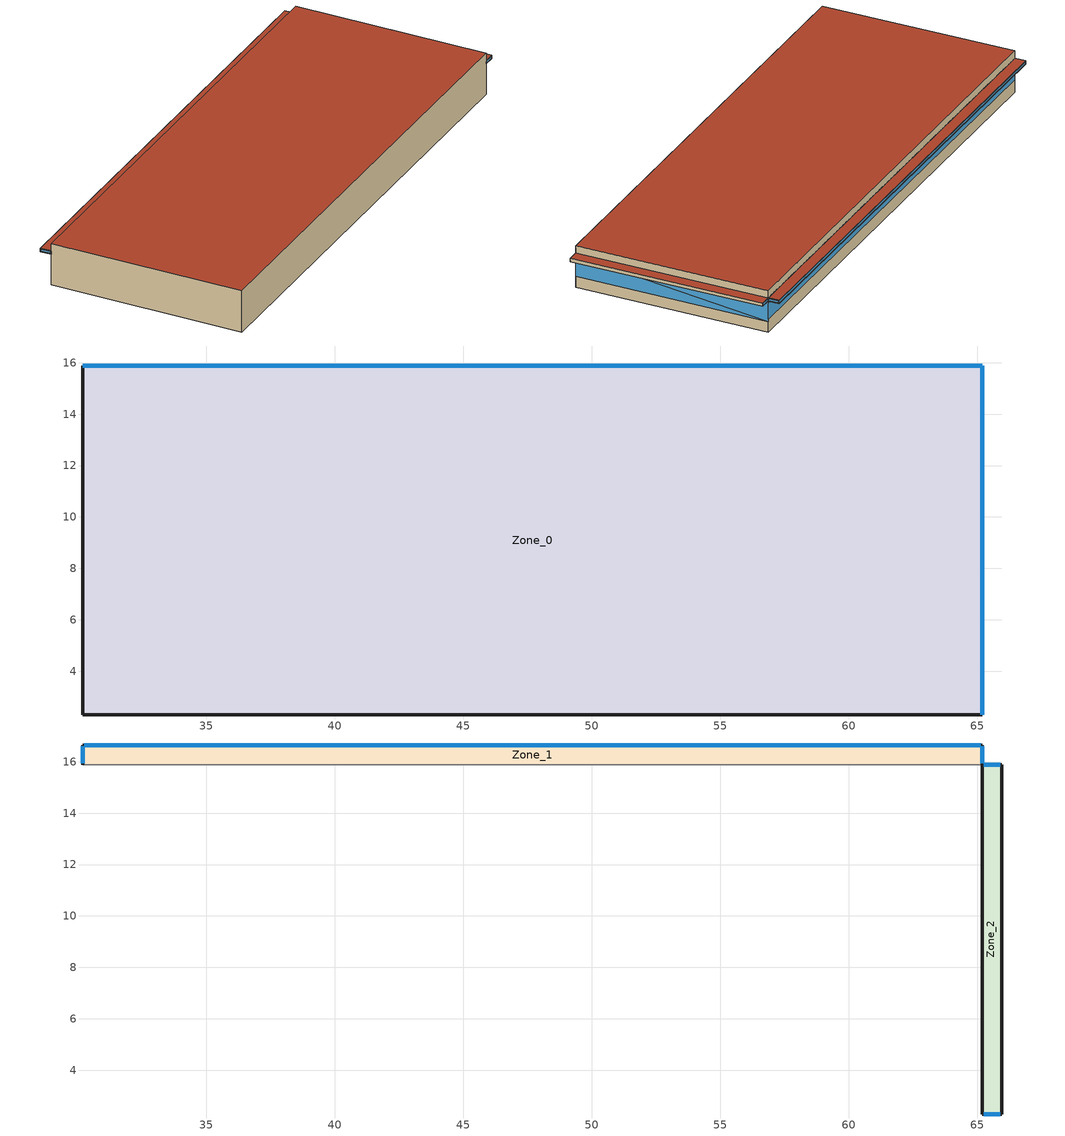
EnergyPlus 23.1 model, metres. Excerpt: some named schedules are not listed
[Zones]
Zone_0
 floor outside (90.1-2019 Nonresidential CZ 0 Exterior Floor (Mass)): 30.19,15.89,9.1 65.19,15.89,9.1 65.19,2.3,9 30.19,2.29,9
 wall outside (UVal_0.1_Mass): 65.19,15.89 30.19,15.89 z9.1:11.32; 65.19,15.89 30.19,15.89 z11.57:12.1; 30.19,2.29 65.19,2.3 z9:12; 65.19,2.3,9 65.19,15.89,9.1 65.19,15.89,12.1 65.19,2.3,12; 30.19,15.89,9.1 30.19,2.29,9 30.19,2.29,12 30.19,15.89,12.1
 wall to Zone_1 (UVal_0.4_Light): 65.19,15.89 30.19,15.89 z11.32:11.57
 window (defaultGlazing): 65.19,15.89 30.19,15.89 z10.03:11.17; 65.19,2.3,11.28 65.19,15.89,9.82 65.19,15.89,11.32; 65.19,2.3,9.78 65.19,15.89,9.82 65.19,2.3,11.28
 roof outside (300mmInsulation 200mmConcrete): 30.19,15.89,12.1 30.19,2.29,12 65.19,2.3,12 65.19,15.89,12.1
Zone_1
 floor outside (90.1-2019 Nonresidential CZ 0 Exterior Floor (Mass)): 65.19,15.89 30.19,15.89 30.19,16.65 65.19,16.65 z11.32
 wall outside (UVal_0.1_Mass): 65.19,15.89 65.19,16.65 30.19,16.65 30.19,15.89 z11.32:11.57
 window (90.1-2019 Nonresidential CZ 0 Glazing (Operable)): 65.19,15.94 65.19,16.6 / 30.19,16.6 30.19,15.94 z11.38:11.52; 65.13,16.65 30.25,16.65 z11.39:11.51
 roof outside (300mmInsulation 200mmConcrete): 65.19,15.89 65.19,16.65 30.19,16.65 30.19,15.89 z11.57
Zone_2
 floor outside (90.1-2019 Nonresidential CZ 0 Exterior Floor (Mass)): 65.96,2.29,11.22 65.19,2.29,11.22 65.19,15.89,11.32 65.96,15.89,11.32
 wall outside (UVal_0.1_Mass): 65.19,2.29 65.96,2.29 z11.22:11.47; 65.96,15.89 65.19,15.89 z11.32:11.57; 65.19,15.89,11.32 65.19,2.29,11.22 65.19,2.29,11.47 65.19,15.89,11.57; 65.96,2.29,11.22 65.96,15.89,11.32 65.96,15.89,11.57 65.96,2.29,11.47
 window (90.1-2019 Nonresidential CZ 0 Glazing (Operable)): 65.25,2.29 65.89,2.29 z11.29:11.41; 65.89,15.89 65.25,15.89 z11.39:11.51
 roof outside (300mmInsulation 200mmConcrete): 65.96,2.29,11.47 65.96,15.89,11.57 65.19,15.89,11.57 65.19,2.29,11.47
[Site:GroundTemperature:BuildingSurface]
18, 18, 18, 18, 18, 18, 18, 18, 18, 18, 18, 18
[Site:GroundReflectance]
0.2, 0.2, 0.2, 0.2, 0.2, 0.2, 0.2, 0.2, 0.2, 0.2, 0.2, 0.2
[Site:GroundReflectance:SnowModifier]
1, 1
[Site:WeatherStation]
Wind Sensor Height Above Ground {m}=10; Wind Speed Profile Exponent=0.22; Wind Speed Profile Boundary Layer Thickness {m}=370; Air Temperature Sensor Height Above Ground {m}=1.5
[SizingPeriod:WeatherFileConditionType] Use Weather File Daylight Saving Period=No; Use Weather File Rain and Snow Indicators=No
Name | Period Selection | Day Type
Extreme Summer Weather Period for Design | SummerExtreme | SummerDesignDay
Extreme Winter Weather Period for Design | WinterExtreme | WinterDesignDay
[Building]
Building: North Axis {deg}=0; Terrain=Suburbs; Loads Convergence Tolerance Value=0.04; Temperature Convergence Tolerance Value {deltaC}=0.25; Solar Distribution=FullExterior; Maximum Number of Warmup Days=25; Minimum Number of Warmup Days=6
[Construction]
300mmInsulation 200mmConcrete: XPS Board_0.3_300mmInsulation 200mmConcrete, General Concrete_0.2_300mmInsulation 200mmConcrete
UVal_0.1_Mass: Mineral Wool_0.4_UVal_0.1_Mass, General Concrete_0.2_UVal_0.1_Mass
UVal_0.4_Light: Mineral Wool_0.0929_UVal_0.4_Light, Gypsum Board_0.02_UVal_0.4_Light
90.1-2019 Nonresidential CZ 0 Exterior Floor (Mass): Stucco_0.025_90.1-2019 Nonresidential CZ 0 Exterior Floor (Mass), Mineral Wool_0.005244967487677573_90.1-2019 Nonresidential CZ 0 Exterior Floor (Mass), Concrete_0.102_90.1-2019 Nonresidential CZ 0 Exterior Floor (Mass), Carpet_0.02_90.1-2019 Nonresidential CZ 0 Exterior Floor (Mass)
defaultGlazing: defaultGlazingMat_0.006_defaultGlazing
90.1-2019 Nonresidential CZ 0 Glazing (Operable): 90.1-2019 Nonresidential CZ 0 Glazing (Operable)Window
[Material]
XPS Board_0.3_300mmInsulation 200mmConcrete: Roughness=Rough; @300mmInsulation 200mmConcrete:XPS Board-Thickness@ [m]=0.3; @300mmInsulation 200mmConcrete:XPS Board-Conductivity@ [W/m-K]=0.034; @300mmInsulation 200mmConcrete:XPS Board-Density@ [kg/m3]=35; @300mmInsulation 200mmConcrete:XPS Board-SpecificHeat@ [J/kg-K]=1400; @300mmInsulation 200mmConcrete:XPS Board-ThermalEmittance@=0.9; @300mmInsulation 200mmConcrete:XPS Board-SolarAbsorptance@=0.7; @300mmInsulation 200mmConcrete:XPS Board-VisibleAbsorptance@=0.7
General Concrete_0.2_300mmInsulation 200mmConcrete: Roughness=Rough; @300mmInsulation 200mmConcrete:General Concrete-Thickness@ [m]=0.2; @300mmInsulation 200mmConcrete:General Concrete-Conductivity@ [W/m-K]=2; @300mmInsulation 200mmConcrete:General Concrete-Density@ [kg/m3]=2400; @300mmInsulation 200mmConcrete:General Concrete-SpecificHeat@ [J/kg-K]=950; @300mmInsulation 200mmConcrete:General Concrete-ThermalEmittance@=0.9; @300mmInsulation 200mmConcrete:General Concrete-SolarAbsorptance@=0.7; @300mmInsulation 200mmConcrete:General Concrete-VisibleAbsorptance@=0.7
Mineral Wool_0.4_UVal_0.1_Mass: Roughness=Rough; @UVal_0.1_Mass:Mineral Wool-Thickness@ [m]=0.4; @UVal_0.1_Mass:Mineral Wool-Conductivity@ [W/m-K]=0.041; @UVal_0.1_Mass:Mineral Wool-Density@ [kg/m3]=155; @UVal_0.1_Mass:Mineral Wool-SpecificHeat@ [J/kg-K]=1130; @UVal_0.1_Mass:Mineral Wool-ThermalEmittance@=0.9; @UVal_0.1_Mass:Mineral Wool-SolarAbsorptance@=0.7; @UVal_0.1_Mass:Mineral Wool-VisibleAbsorptance@=0.7
General Concrete_0.2_UVal_0.1_Mass: Roughness=Rough; @UVal_0.1_Mass:General Concrete-Thickness@ [m]=0.2; @UVal_0.1_Mass:General Concrete-Conductivity@ [W/m-K]=2; @UVal_0.1_Mass:General Concrete-Density@ [kg/m3]=2400; @UVal_0.1_Mass:General Concrete-SpecificHeat@ [J/kg-K]=950; @UVal_0.1_Mass:General Concrete-ThermalEmittance@=0.9; @UVal_0.1_Mass:General Concrete-SolarAbsorptance@=0.7; @UVal_0.1_Mass:General Concrete-VisibleAbsorptance@=0.7
Mineral Wool_0.0929_UVal_0.4_Light: Roughness=Rough; @UVal_0.4_Light:Mineral Wool-Thickness@ [m]=0.0929; @UVal_0.4_Light:Mineral Wool-Conductivity@ [W/m-K]=0.041; @UVal_0.4_Light:Mineral Wool-Density@ [kg/m3]=155; @UVal_0.4_Light:Mineral Wool-SpecificHeat@ [J/kg-K]=1130; @UVal_0.4_Light:Mineral Wool-ThermalEmittance@=0.9; @UVal_0.4_Light:Mineral Wool-SolarAbsorptance@=0.7; @UVal_0.4_Light:Mineral Wool-VisibleAbsorptance@=0.7
Gypsum Board_0.02_UVal_0.4_Light: Roughness=MediumSmooth; @UVal_0.4_Light:Gypsum Board-Thickness@ [m]=0.02; @UVal_0.4_Light:Gypsum Board-Conductivity@ [W/m-K]=0.16; @UVal_0.4_Light:Gypsum Board-Density@ [kg/m3]=800; @UVal_0.4_Light:Gypsum Board-SpecificHeat@ [J/kg-K]=1090; @UVal_0.4_Light:Gypsum Board-ThermalEmittance@=0.9; @UVal_0.4_Light:Gypsum Board-SolarAbsorptance@=0.7; @UVal_0.4_Light:Gypsum Board-VisibleAbsorptance@=0.7
Stucco_0.025_90.1-2019 Nonresidential CZ 0 Exterior Floor (Mass): Roughness=Smooth; @90.1-2019 Nonresidential CZ 0 Exterior Floor (Mass):Stucco-Thickness@ [m]=0.025; @90.1-2019 Nonresidential CZ 0 Exterior Floor (Mass):Stucco-Conductivity@ [W/m-K]=0.72; @90.1-2019 Nonresidential CZ 0 Exterior Floor (Mass):Stucco-Density@ [kg/m3]=1856; @90.1-2019 Nonresidential CZ 0 Exterior Floor (Mass):Stucco-SpecificHeat@ [J/kg-K]=840; @90.1-2019 Nonresidential CZ 0 Exterior Floor (Mass):Stucco-ThermalEmittance@=0.9; @90.1-2019 Nonresidential CZ 0 Exterior Floor (Mass):Stucco-SolarAbsorptance@=0.7; @90.1-2019 Nonresidential CZ 0 Exterior Floor (Mass):Stucco-VisibleAbsorptance@=0.7
Mineral Wool_0.005244967487677573_90.1-2019 Nonresidential CZ 0 Exterior Floor (Mass): Roughness=Rough; @90.1-2019 Nonresidential CZ 0 Exterior Floor (Mass):Mineral Wool-Thickness@ [m]=0.00524497; @90.1-2019 Nonresidential CZ 0 Exterior Floor (Mass):Mineral Wool-Conductivity@ [W/m-K]=0.041; @90.1-2019 Nonresidential CZ 0 Exterior Floor (Mass):Mineral Wool-Density@ [kg/m3]=155; @90.1-2019 Nonresidential CZ 0 Exterior Floor (Mass):Mineral Wool-SpecificHeat@ [J/kg-K]=1130; @90.1-2019 Nonresidential CZ 0 Exterior Floor (Mass):Mineral Wool-ThermalEmittance@=0.9; @90.1-2019 Nonresidential CZ 0 Exterior Floor (Mass):Mineral Wool-SolarAbsorptance@=0.7; @90.1-2019 Nonresidential CZ 0 Exterior Floor (Mass):Mineral Wool-VisibleAbsorptance@=0.7
Concrete_0.102_90.1-2019 Nonresidential CZ 0 Exterior Floor (Mass): Roughness=Rough; @90.1-2019 Nonresidential CZ 0 Exterior Floor (Mass):Concrete-Thickness@ [m]=0.102; @90.1-2019 Nonresidential CZ 0 Exterior Floor (Mass):Concrete-Conductivity@ [W/m-K]=2; @90.1-2019 Nonresidential CZ 0 Exterior Floor (Mass):Concrete-Density@ [kg/m3]=2400; @90.1-2019 Nonresidential CZ 0 Exterior Floor (Mass):Concrete-SpecificHeat@ [J/kg-K]=950; @90.1-2019 Nonresidential CZ 0 Exterior Floor (Mass):Concrete-ThermalEmittance@=0.9; @90.1-2019 Nonresidential CZ 0 Exterior Floor (Mass):Concrete-SolarAbsorptance@=0.7; @90.1-2019 Nonresidential CZ 0 Exterior Floor (Mass):Concrete-VisibleAbsorptance@=0.7
Carpet_0.02_90.1-2019 Nonresidential CZ 0 Exterior Floor (Mass): Roughness=MediumRough; @90.1-2019 Nonresidential CZ 0 Exterior Floor (Mass):Carpet-Thickness@ [m]=0.02; @90.1-2019 Nonresidential CZ 0 Exterior Floor (Mass):Carpet-Conductivity@ [W/m-K]=0.06; @90.1-2019 Nonresidential CZ 0 Exterior Floor (Mass):Carpet-Density@ [kg/m3]=288; @90.1-2019 Nonresidential CZ 0 Exterior Floor (Mass):Carpet-SpecificHeat@ [J/kg-K]=1380; @90.1-2019 Nonresidential CZ 0 Exterior Floor (Mass):Carpet-ThermalEmittance@=0.9; @90.1-2019 Nonresidential CZ 0 Exterior Floor (Mass):Carpet-SolarAbsorptance@=0.7; @90.1-2019 Nonresidential CZ 0 Exterior Floor (Mass):Carpet-VisibleAbsorptance@=0.7
[WindowMaterial:Glazing]
defaultGlazingMat_0.006_defaultGlazing: Optical data type [SpectralAverage or Spectral]=SpectralAverage; Thickness [m]=0.006; Solar transmittance at normal incidence=0.775; Solar reflectance at normal incidence: front side=0.071; Solar reflectance at normal incidence: back side=0.071; Visible transmittance at normal incidence=0.881; Visible reflectance at normal incidence: front side=0.08; Visible reflectance at normal incidence: back side=0.08; IR transmittance at normal incidence=0; IR emissivity: front side=0.84; IR emissivity: back side=0.84; Conductivity [W/m-K]=0.9; Dirt Correction Factor for Solar and Visible Transmittance=1
[WindowMaterial:SimpleGlazingSystem]
90.1-2019 Nonresidential CZ 0 Glazing (Operable)Window: @90.1-2019 Nonresidential CZ 0 Glazing (Operable)-UValue@=3.52052; @90.1-2019 Nonresidential CZ 0 Glazing (Operable)-SolarHeatGainCoefficient@=0.2; @90.1-2019 Nonresidential CZ 0 Glazing (Operable)-VisibleTransmittance@=0.22
[Zone] Rotation [deg]=0; Type=1; Multiplier=1; Zone Inside Convection Algorithm=TARP; Zone Outside Convection Algorithm=DOE-2
Name | Volume [m3] | Area [m2]
Zone_0 | 1427.03 | 475.691
Zone_1 | 6.70004 | 26.8001
Zone_2 | 2.60336 | 10.4137
[People] OccupancySchedule=occOffice_U; Number of People Calculation Method=People/Area; PeopleDensity [person/m2]=0.7; Fraction Radiant=0.3; Sensible Heat Fraction=AUTOCALCULATE; Carbon Dioxide Generation Rate [m3/s-W]=3.82e-08; Enable ASHRAE 55 Comfort Warnings=No; Mean Radiant Temperature Calculation Type=ZoneAveraged; Clothing Insulation Calculation Method=DynamicClothingModelASHRAE55; Air Velocity Schedule=AirSpeed 0; Thermal Comfort Model 1 Type=AdaptiveASH55
Name | Zone or ZoneList | Activity Level Schedule | Work Efficiency Schedule
People Zone_0 | Zone_0 | Zone_0PeopleActivity | Zone_0WorkEfficiency
People Zone_1 | Zone_1 | Zone_1PeopleActivity | Zone_1WorkEfficiency
People Zone_2 | Zone_2 | Zone_2PeopleActivity | Zone_2WorkEfficiency
[ElectricEquipment] EquipmentAvailibilitySchedule=equipOffice_U; Design Level Calculation Method=Watts/Area; EquipmentPowerDensity [W/m2]=10; Fraction Latent=0; Fraction Radiant=.2; Fraction Lost=0
Name | Zone or ZoneList
Zone_0 Equipment | Zone_0
Zone_1 Equipment | Zone_1
Zone_2 Equipment | Zone_2
[Lights] LightsAvailibilitySchedule=lightsOffice_U; Design Level Calculation Method=Watts/Area; LightingPowerDensity [W/m2]=6.57; Return Air Fraction=0; Fraction Radiant=.42; Fraction Visible=.18; Fraction Replaceable=1
Name | Zone or ZoneList
Zone_0 General lighting | Zone_0
Zone_1 General lighting | Zone_1
Zone_2 General lighting | Zone_2
[Daylighting:Controls] Daylighting Method=SplitFlux; Lighting control type { 1 = continuous,2 = stepped,3 = continuous / off}=Continuous; Minimum Input Power Fraction for Continuous Dimming Control=0.1; Minimum Light Output Fraction for Continuous Dimming Control=0.1; Number of Stepped Control Steps=3; Probability Lighting will be Reset When Needed in Manual Stepped Control=1; Maximum Allowable Discomfort Glare Index=22; Fraction of Zone Controlled by Reference Point 1=1
Name | Zone | @Zone_0-LightsAvailibilitySchedule@ | Daylighting Reference Point 1 | @Zone_0-IlluminanceSetpoint@ [lux at Reference Point 1] | @Zone_1-LightsAvailibilitySchedule@ | @Zone_1-IlluminanceSetpoint@ [lux at Reference Point 1] | @Zone_2-LightsAvailibilitySchedule@ | @Zone_2-IlluminanceSetpoint@ [lux at Reference Point 1]
Zone_0_DaylCtrl | Zone_0 | lightsOffice_U | Zone_0_DaylCtrlRefPt1 | 500
Zone_1_DaylCtrl | Zone_1 |  | Zone_1_DaylCtrlRefPt1 |  | lightsOffice_U | 500
Zone_2_DaylCtrl | Zone_2 |  | Zone_2_DaylCtrlRefPt1 |  |  |  | lightsOffice_U | 500
[ZoneVentilation:WindandStackOpenArea] Opening Effectiveness=0; Effective Angle {deg}=0; Discharge Coefficient for Opening=0.6; Minimum Indoor Temperature {C}=22; Maximum Indoor Temperature {C}=100; Delta Temperature {deltaC}=1; Minimum Outdoor Temperature {C}=0; Maximum Outdoor Temperature {C}=30; Maximum Wind Speed {m/s}=40
Name | Zone | Opening Area {m2} | Opening Area Fraction Schedule | Height Difference {m}
Zone_0NatVent_Buoy | Zone_0 | 48.0808 | NatVentAvail_Zone_0 | 0.315136
Zone_1NatVent_Buoy | Zone_1 | 3.65306 | NatVentAvail_Zone_1 | 0
Zone_2NatVent_Buoy | Zone_2 | 0.122576 | NatVentAvail_Zone_2 | 0.05
[ZoneInfiltration:DesignFlowRate] Schedule=On; Design Flow Rate Calculation Method=Flow/ExteriorArea; Flow per Exterior Surface Area [m3/s-m2]=0.00056896
Zone_0Infiltration: Zone or ZoneList=Zone_0; @Zone_0-InfiltrationConstantCoefficient@=1; @Zone_0-InfiltrationTemperatureCoefficient@=0; @Zone_0-InfiltrationWindVelocityCoefficient@=0; @Zone_0-InfiltrationWindVelocitySquaredCoefficient@=0
Zone_1Infiltration: Zone or ZoneList=Zone_1; @Zone_1-InfiltrationConstantCoefficient@=1; @Zone_1-InfiltrationTemperatureCoefficient@=0; @Zone_1-InfiltrationWindVelocityCoefficient@=0; @Zone_1-InfiltrationWindVelocitySquaredCoefficient@=0
Zone_2Infiltration: Zone or ZoneList=Zone_2; @Zone_2-InfiltrationConstantCoefficient@=1; @Zone_2-InfiltrationTemperatureCoefficient@=0; @Zone_2-InfiltrationWindVelocityCoefficient@=0; @Zone_2-InfiltrationWindVelocitySquaredCoefficient@=0
[Zone equipment]
Zone_0: Zone_0 Ideal Loads Air
Zone_1: Zone_1 Ideal Loads Air
Zone_2: Zone_2 Ideal Loads Air
[Sizing:Zone] Zone Cooling Design Supply Air Temperature Input Method=SupplyAirTemperature; Zone Cooling Design Supply Air Temperature {C}=12; Zone Heating Design Supply Air Temperature Input Method=SupplyAirTemperature; Zone Heating Design Supply Air Temperature {C}=35; Zone Cooling Design Supply Air Humidity Ratio {kgWater/kgDryAir}=0.009; Zone Heating Design Supply Air Humidity Ratio {kgWater/kgDryAir}=0.004; Zone Heating Sizing Factor=1.15; Zone Cooling Sizing Factor=1.15; Cooling Design Air Flow Method=DesignDay; Heating Design Air Flow Method=DesignDay
Name | Design Specification Outdoor Air Object
Zone_0 | Zone_0MinFreshAir
Zone_1 | Zone_1MinFreshAir
Zone_2 | Zone_2MinFreshAir
[ZoneControl:Thermostat]
Name | Zone or ZoneList | Control Type Schedule | Control 1
Zone_0 Thermostat | Zone_0 | Zone_0_ZoneControlTypeSched | Dual Setpoint - Zone Zone_0
Zone_1 Thermostat | Zone_1 | Zone_1_ZoneControlTypeSched | Dual Setpoint - Zone Zone_1
Zone_2 Thermostat | Zone_2 | Zone_2_ZoneControlTypeSched | Dual Setpoint - Zone Zone_2
[ThermostatSetpoint:DualSetpoint]
Name | Heating Setpoint Temperature Schedule | Cooling Setpoint Temperature Schedule
Dual Setpoint - Zone Zone_0 | Zone_0Heating_SP_Sch | Zone_0Cooling_SP_Sch
Dual Setpoint - Zone Zone_1 | Zone_1Heating_SP_Sch | Zone_1Cooling_SP_Sch
Dual Setpoint - Zone Zone_2 | Zone_2Heating_SP_Sch | Zone_2Cooling_SP_Sch
[DesignSpecification:OutdoorAir] Outdoor Air Method=Sum; MechVentSchedule=AllOn
Zone_0MinFreshAir: @Zone_0-MinFreshAirPerson@ [m3/s-person]=0.01; @Zone_0-MinFreshAirArea@ [m3/s-m2]=0.001
Zone_1MinFreshAir: @Zone_1-MinFreshAirPerson@ [m3/s-person]=0.01; @Zone_1-MinFreshAirArea@ [m3/s-m2]=0.001
Zone_2MinFreshAir: @Zone_2-MinFreshAirPerson@ [m3/s-person]=0.01; @Zone_2-MinFreshAirArea@ [m3/s-m2]=0.001
[Schedule:Constant]
On: 1
AirSpeed 0: 0
Zone_0PeopleActivity; Zone_1PeopleActivity; Zone_2PeopleActivity: Any Number, 125.28
Zone_0WorkEfficiency; Zone_1WorkEfficiency; Zone_2WorkEfficiency: Any Number, 0
Zone_0_ZoneControlTypeSched; Zone_1_ZoneControlTypeSched; Zone_2_ZoneControlTypeSched: 4
[Schedule:Year]
occOffice_U: Fraction, occOffice_U_0, 1, 1, 12, 31
lightsOffice_U: Fraction, lightsOffice_U_0, 1, 1, 12, 31
equipOffice_U: Fraction, equipOffice_U_0, 1, 1, 12, 31
NatVentAvail_Zone_0: Fraction, NatVentAvail_Zone_0_0, 1, 1, 1, 7, NatVentAvail_Zone_0_1, 1, 8, 1, 14, NatVentAvail_Zone_0_2, 1, 15, 1, 21, NatVentAvail_Zone_0_3, 1, 22, 1, 28, NatVentAvail_Zone_0_4, 1, 29, 2, 4, NatVentAvail_Zone_0_5, 2, 5, 2, 11, NatVentAvail_Zone_0_6, 2, 12, 2, 18, NatVentAvail_Zone_0_7, 2, 19, 2, 25, NatVentAvail_Zone_0_8, 2, 26, 3, 4, NatVentAvail_Zone_0_9, 3, 5, 3, 11, NatVentAvail_Zone_0_10, 3, 12, 3, 18, NatVentAvail_Zone_0_11, 3, 19, 3, 25, NatVentAvail_Zone_0_12, 3, 26, 4, 1, NatVentAvail_Zone_0_13, 4, 2, 4, 8, NatVentAvail_Zone_0_14, 4, 9, 4, 15, NatVentAvail_Zone_0_15, 4, 16, 4, 22, NatVentAvail_Zone_0_16, 4, 23, 4, 29, NatVentAvail_Zone_0_17, 4, 30, 5, 6, NatVentAvail_Zone_0_18, 5, 7, 5, 13, NatVentAvail_Zone_0_19, 5, 14, 5, 20, NatVentAvail_Zone_0_20, 5, 21, 5, 27, NatVentAvail_Zone_0_21, 5, 28, 6, 3, NatVentAvail_Zone_0_22, 6, 4, 6, 10, NatVentAvail_Zone_0_23, 6, 11, 6, 17, NatVentAvail_Zone_0_24, 6, 18, 6, 24, NatVentAvail_Zone_0_25, 6, 25, 7, 1, NatVentAvail_Zone_0_26, 7, 2, 7, 8, NatVentAvail_Zone_0_27, 7, 9, 7, 15, NatVentAvail_Zone_0_28, 7, 16, 7, 22, NatVentAvail_Zone_0_29, 7, 23, 7, 29, NatVentAvail_Zone_0_30, 7, 30, 8, 5, NatVentAvail_Zone_0_31, 8, 6, 8, 12, NatVentAvail_Zone_0_32, 8, 13, 8, 19, NatVentAvail_Zone_0_33, 8, 20, 8, 26, NatVentAvail_Zone_0_34, 8, 27, 9, 2, NatVentAvail_Zone_0_35, 9, 3, 9, 9, NatVentAvail_Zone_0_36, 9, 10, 9, 16, NatVentAvail_Zone_0_37, 9, 17, 9, 23, NatVentAvail_Zone_0_38, 9, 24, 9, 30, NatVentAvail_Zone_0_39, 10, 1, 10, 7, NatVentAvail_Zone_0_40, 10, 8, 10, 14, NatVentAvail_Zone_0_41, 10, 15, 10, 21, NatVentAvail_Zone_0_42, 10, 22, 10, 28, NatVentAvail_Zone_0_43, 10, 29, 11, 4, NatVentAvail_Zone_0_44, 11, 5, 11, 11, NatVentAvail_Zone_0_45, 11, 12, 11, 18, NatVentAvail_Zone_0_46, 11, 19, 11, 25, NatVentAvail_Zone_0_47, 11, 26, 12, 2, NatVentAvail_Zone_0_48, 12, 3, 12, 9, NatVentAvail_Zone_0_49, 12, 10, 12, 16, NatVentAvail_Zone_0_50, 12, 17, 12, 23, NatVentAvail_Zone_0_51, 12, 24, 12, 30, NatVentAvail_Zone_0_52, 12, 31, 12, 31
NatVentAvail_Zone_1: Fraction, NatVentAvail_Zone_1_0, 1, 1, 1, 7, NatVentAvail_Zone_1_1, 1, 8, 1, 14, NatVentAvail_Zone_1_2, 1, 15, 1, 21, NatVentAvail_Zone_1_3, 1, 22, 1, 28, NatVentAvail_Zone_1_4, 1, 29, 2, 4, NatVentAvail_Zone_1_5, 2, 5, 2, 11, NatVentAvail_Zone_1_6, 2, 12, 2, 18, NatVentAvail_Zone_1_7, 2, 19, 2, 25, NatVentAvail_Zone_1_8, 2, 26, 3, 4, NatVentAvail_Zone_1_9, 3, 5, 3, 11, NatVentAvail_Zone_1_10, 3, 12, 3, 18, NatVentAvail_Zone_1_11, 3, 19, 3, 25, NatVentAvail_Zone_1_12, 3, 26, 4, 1, NatVentAvail_Zone_1_13, 4, 2, 4, 8, NatVentAvail_Zone_1_14, 4, 9, 4, 15, NatVentAvail_Zone_1_15, 4, 16, 4, 22, NatVentAvail_Zone_1_16, 4, 23, 4, 29, NatVentAvail_Zone_1_17, 4, 30, 5, 6, NatVentAvail_Zone_1_18, 5, 7, 5, 13, NatVentAvail_Zone_1_19, 5, 14, 5, 20, NatVentAvail_Zone_1_20, 5, 21, 5, 27, NatVentAvail_Zone_1_21, 5, 28, 6, 3, NatVentAvail_Zone_1_22, 6, 4, 6, 10, NatVentAvail_Zone_1_23, 6, 11, 6, 17, NatVentAvail_Zone_1_24, 6, 18, 6, 24, NatVentAvail_Zone_1_25, 6, 25, 7, 1, NatVentAvail_Zone_1_26, 7, 2, 7, 8, NatVentAvail_Zone_1_27, 7, 9, 7, 15, NatVentAvail_Zone_1_28, 7, 16, 7, 22, NatVentAvail_Zone_1_29, 7, 23, 7, 29, NatVentAvail_Zone_1_30, 7, 30, 8, 5, NatVentAvail_Zone_1_31, 8, 6, 8, 12, NatVentAvail_Zone_1_32, 8, 13, 8, 19, NatVentAvail_Zone_1_33, 8, 20, 8, 26, NatVentAvail_Zone_1_34, 8, 27, 9, 2, NatVentAvail_Zone_1_35, 9, 3, 9, 9, NatVentAvail_Zone_1_36, 9, 10, 9, 16, NatVentAvail_Zone_1_37, 9, 17, 9, 23, NatVentAvail_Zone_1_38, 9, 24, 9, 30, NatVentAvail_Zone_1_39, 10, 1, 10, 7, NatVentAvail_Zone_1_40, 10, 8, 10, 14, NatVentAvail_Zone_1_41, 10, 15, 10, 21, NatVentAvail_Zone_1_42, 10, 22, 10, 28, NatVentAvail_Zone_1_43, 10, 29, 11, 4, NatVentAvail_Zone_1_44, 11, 5, 11, 11, NatVentAvail_Zone_1_45, 11, 12, 11, 18, NatVentAvail_Zone_1_46, 11, 19, 11, 25, NatVentAvail_Zone_1_47, 11, 26, 12, 2, NatVentAvail_Zone_1_48, 12, 3, 12, 9, NatVentAvail_Zone_1_49, 12, 10, 12, 16, NatVentAvail_Zone_1_50, 12, 17, 12, 23, NatVentAvail_Zone_1_51, 12, 24, 12, 30, NatVentAvail_Zone_1_52, 12, 31, 12, 31
NatVentAvail_Zone_2: Fraction, NatVentAvail_Zone_2_0, 1, 1, 1, 7, NatVentAvail_Zone_2_1, 1, 8, 1, 14, NatVentAvail_Zone_2_2, 1, 15, 1, 21, NatVentAvail_Zone_2_3, 1, 22, 1, 28, NatVentAvail_Zone_2_4, 1, 29, 2, 4, NatVentAvail_Zone_2_5, 2, 5, 2, 11, NatVentAvail_Zone_2_6, 2, 12, 2, 18, NatVentAvail_Zone_2_7, 2, 19, 2, 25, NatVentAvail_Zone_2_8, 2, 26, 3, 4, NatVentAvail_Zone_2_9, 3, 5, 3, 11, NatVentAvail_Zone_2_10, 3, 12, 3, 18, NatVentAvail_Zone_2_11, 3, 19, 3, 25, NatVentAvail_Zone_2_12, 3, 26, 4, 1, NatVentAvail_Zone_2_13, 4, 2, 4, 8, NatVentAvail_Zone_2_14, 4, 9, 4, 15, NatVentAvail_Zone_2_15, 4, 16, 4, 22, NatVentAvail_Zone_2_16, 4, 23, 4, 29, NatVentAvail_Zone_2_17, 4, 30, 5, 6, NatVentAvail_Zone_2_18, 5, 7, 5, 13, NatVentAvail_Zone_2_19, 5, 14, 5, 20, NatVentAvail_Zone_2_20, 5, 21, 5, 27, NatVentAvail_Zone_2_21, 5, 28, 6, 3, NatVentAvail_Zone_2_22, 6, 4, 6, 10, NatVentAvail_Zone_2_23, 6, 11, 6, 17, NatVentAvail_Zone_2_24, 6, 18, 6, 24, NatVentAvail_Zone_2_25, 6, 25, 7, 1, NatVentAvail_Zone_2_26, 7, 2, 7, 8, NatVentAvail_Zone_2_27, 7, 9, 7, 15, NatVentAvail_Zone_2_28, 7, 16, 7, 22, NatVentAvail_Zone_2_29, 7, 23, 7, 29, NatVentAvail_Zone_2_30, 7, 30, 8, 5, NatVentAvail_Zone_2_31, 8, 6, 8, 12, NatVentAvail_Zone_2_32, 8, 13, 8, 19, NatVentAvail_Zone_2_33, 8, 20, 8, 26, NatVentAvail_Zone_2_34, 8, 27, 9, 2, NatVentAvail_Zone_2_35, 9, 3, 9, 9, NatVentAvail_Zone_2_36, 9, 10, 9, 16, NatVentAvail_Zone_2_37, 9, 17, 9, 23, NatVentAvail_Zone_2_38, 9, 24, 9, 30, NatVentAvail_Zone_2_39, 10, 1, 10, 7, NatVentAvail_Zone_2_40, 10, 8, 10, 14, NatVentAvail_Zone_2_41, 10, 15, 10, 21, NatVentAvail_Zone_2_42, 10, 22, 10, 28, NatVentAvail_Zone_2_43, 10, 29, 11, 4, NatVentAvail_Zone_2_44, 11, 5, 11, 11, NatVentAvail_Zone_2_45, 11, 12, 11, 18, NatVentAvail_Zone_2_46, 11, 19, 11, 25, NatVentAvail_Zone_2_47, 11, 26, 12, 2, NatVentAvail_Zone_2_48, 12, 3, 12, 9, NatVentAvail_Zone_2_49, 12, 10, 12, 16, NatVentAvail_Zone_2_50, 12, 17, 12, 23, NatVentAvail_Zone_2_51, 12, 24, 12, 30, NatVentAvail_Zone_2_52, 12, 31, 12, 31
[Schedule:Week:Daily]
occOffice_U_0: 2c8b34c3-e9c7-4616-ab4c-f422da803371, 2c8b34c3-e9c7-4616-ab4c-f422da803371, 2c8b34c3-e9c7-4616-ab4c-f422da803371, 2c8b34c3-e9c7-4616-ab4c-f422da803371, 2c8b34c3-e9c7-4616-ab4c-f422da803371, 2c8b34c3-e9c7-4616-ab4c-f422da803371, 2c8b34c3-e9c7-4616-ab4c-f422da803371, 2c8b34c3-e9c7-4616-ab4c-f422da803371, 2c8b34c3-e9c7-4616-ab4c-f422da803371, 2c8b34c3-e9c7-4616-ab4c-f422da803371, 2c8b34c3-e9c7-4616-ab4c-f422da803371, 2c8b34c3-e9c7-4616-ab4c-f422da803371
lightsOffice_U_0: f83f2c75-af7b-4650-b75a-9f1cc49d267c, f83f2c75-af7b-4650-b75a-9f1cc49d267c, f83f2c75-af7b-4650-b75a-9f1cc49d267c, f83f2c75-af7b-4650-b75a-9f1cc49d267c, f83f2c75-af7b-4650-b75a-9f1cc49d267c, f83f2c75-af7b-4650-b75a-9f1cc49d267c, f83f2c75-af7b-4650-b75a-9f1cc49d267c, f83f2c75-af7b-4650-b75a-9f1cc49d267c, f83f2c75-af7b-4650-b75a-9f1cc49d267c, f83f2c75-af7b-4650-b75a-9f1cc49d267c, f83f2c75-af7b-4650-b75a-9f1cc49d267c, f83f2c75-af7b-4650-b75a-9f1cc49d267c
equipOffice_U_0: ff5bd58a-55e4-49b2-8961-c1a451748a50, ff5bd58a-55e4-49b2-8961-c1a451748a50, ff5bd58a-55e4-49b2-8961-c1a451748a50, ff5bd58a-55e4-49b2-8961-c1a451748a50, ff5bd58a-55e4-49b2-8961-c1a451748a50, ff5bd58a-55e4-49b2-8961-c1a451748a50, ff5bd58a-55e4-49b2-8961-c1a451748a50, ff5bd58a-55e4-49b2-8961-c1a451748a50, ff5bd58a-55e4-49b2-8961-c1a451748a50, ff5bd58a-55e4-49b2-8961-c1a451748a50, ff5bd58a-55e4-49b2-8961-c1a451748a50, ff5bd58a-55e4-49b2-8961-c1a451748a50
NatVentAvail_Zone_0_0: 34045095-a94e-4fbc-87bb-bddba62fc4fc, c17a76e3-c619-4528-bd23-971e5c149284, bf20b747-2617-41d0-b772-ce68c89af313, b1fe5f20-5836-4427-bdc9-a1f83f98bfad, 202204c0-a5dd-4f72-beae-0c00ea69c59a, ec570cf5-22be-4341-9012-f794317e69b3, 0f7cc249-cb71-4294-9df6-13c2c4a93b35, 34045095-a94e-4fbc-87bb-bddba62fc4fc, 34045095-a94e-4fbc-87bb-bddba62fc4fc, 34045095-a94e-4fbc-87bb-bddba62fc4fc, 34045095-a94e-4fbc-87bb-bddba62fc4fc, 34045095-a94e-4fbc-87bb-bddba62fc4fc
NatVentAvail_Zone_0_1: ade995de-23d3-4783-a9e2-90e9b9a92cfb, 673ad47e-9770-40eb-a41b-3e8ea8ea39ec, c5a58145-20e1-4758-a693-2085f5d39957, 1e96cb87-3883-492b-8397-6d452e8d0900, 2fd928ce-2247-4c6d-becc-76d810bf7e29, 5b4b68e7-42d6-4a90-afe8-938625ba0766, 0d726f6e-fb66-4ce4-9d7c-7e6040060547, ade995de-23d3-4783-a9e2-90e9b9a92cfb, ade995de-23d3-4783-a9e2-90e9b9a92cfb, ade995de-23d3-4783-a9e2-90e9b9a92cfb, ade995de-23d3-4783-a9e2-90e9b9a92cfb, ade995de-23d3-4783-a9e2-90e9b9a92cfb
NatVentAvail_Zone_0_2: 7eda56c4-a331-4201-93e0-7a3e1aa30040, 616c222f-f15a-482c-bbc2-ff0df222149e, 2fd928ce-2247-4c6d-becc-76d810bf7e29, 22a2859b-1015-43de-abef-9ebeb1d60b60, c17a76e3-c619-4528-bd23-971e5c149284, 5af1f90e-c9bb-4f57-b305-c18f7d1a3e5a, e36fb418-8141-4166-bbfa-537ec4ff2277, 7eda56c4-a331-4201-93e0-7a3e1aa30040, 7eda56c4-a331-4201-93e0-7a3e1aa30040, 7eda56c4-a331-4201-93e0-7a3e1aa30040, 7eda56c4-a331-4201-93e0-7a3e1aa30040, 7eda56c4-a331-4201-93e0-7a3e1aa30040
NatVentAvail_Zone_0_3: 4a026ef5-b67a-48e3-bdae-a7bb178bbc02, 4aadce8a-7760-4eab-b455-64fffec30356, 59dbb6c4-7f69-4f2f-b326-7babc98249ce, 86f7ec93-4efa-4535-bce8-f504af122ba0, a9b7cd8a-151e-4401-82ee-ce1c9b10a3b9, 34045095-a94e-4fbc-87bb-bddba62fc4fc, 9d5fb8d5-2634-46d9-b5ea-53e956bbe501, 4a026ef5-b67a-48e3-bdae-a7bb178bbc02, 4a026ef5-b67a-48e3-bdae-a7bb178bbc02, 4a026ef5-b67a-48e3-bdae-a7bb178bbc02, 4a026ef5-b67a-48e3-bdae-a7bb178bbc02, 4a026ef5-b67a-48e3-bdae-a7bb178bbc02
NatVentAvail_Zone_0_4: 68360e2d-c2cb-449c-809c-87d8d41e8af5, cffddbf5-09e9-4b13-96ff-6b53e5bd79dc, 168abc93-f76c-42aa-a0ee-fca800e9712e, 3fe3afde-4e5c-4d57-8dc5-ac76278311d4, 96306b8b-634f-450f-afe9-d3f30f080c2a, 2d319b40-4106-4c4e-b458-65089930c2bd, cffddbf5-09e9-4b13-96ff-6b53e5bd79dc, 68360e2d-c2cb-449c-809c-87d8d41e8af5, 68360e2d-c2cb-449c-809c-87d8d41e8af5, 68360e2d-c2cb-449c-809c-87d8d41e8af5, 68360e2d-c2cb-449c-809c-87d8d41e8af5, 68360e2d-c2cb-449c-809c-87d8d41e8af5
NatVentAvail_Zone_0_5: b20121fd-c9fb-4802-ad06-207fb92d7b97, d11d3614-8327-4f1a-a738-d9ab1aef2409, 3093cc1e-b2f2-40c9-be76-6889301e6654, 8d1a3880-d7ea-4d39-8c10-86fee1d8f4db, b3d4b36e-028a-4394-a451-91ce534e6493, a61f509e-d962-4dc4-b379-6fba4c584601, dd9a962a-251c-46c8-8b48-cef1fbb2c3e4, b20121fd-c9fb-4802-ad06-207fb92d7b97, b20121fd-c9fb-4802-ad06-207fb92d7b97, b20121fd-c9fb-4802-ad06-207fb92d7b97, b20121fd-c9fb-4802-ad06-207fb92d7b97, b20121fd-c9fb-4802-ad06-207fb92d7b97
NatVentAvail_Zone_0_6: ba891ab0-8075-4184-8295-94eadf6324ca, 2fc867ca-c82c-4c63-90a6-a5072ecdbfdc, c738db37-3a3c-42d8-be12-10e3f9e5f0d3, c54fc6ef-57df-408d-b94b-a33b5e733fb6, 15c49905-2b61-4ae4-a856-892b26fea22c, be462d9c-1d72-4190-8f87-7a310f67733a, a53ecb3c-2e0b-47bf-be17-1d5de7d7ba62, ba891ab0-8075-4184-8295-94eadf6324ca, ba891ab0-8075-4184-8295-94eadf6324ca, ba891ab0-8075-4184-8295-94eadf6324ca, ba891ab0-8075-4184-8295-94eadf6324ca, ba891ab0-8075-4184-8295-94eadf6324ca
NatVentAvail_Zone_0_7: 553fc706-7a08-4eaf-8a81-107864e8b04d, eb6714c3-8d6e-4a41-8a7c-b8e28b039611, ca236257-2bf2-4147-93ec-0e8a969aa9f6, f785c239-9af4-4577-9830-8bc5c6ca3d95, 36b6ac4c-8edb-4d72-a7a0-7cfa927f1e0d, c071b947-f3df-463e-9776-e18f1d156979, d6262a0a-f1c7-472c-8f1f-f42f60668df4, 553fc706-7a08-4eaf-8a81-107864e8b04d, 553fc706-7a08-4eaf-8a81-107864e8b04d, 553fc706-7a08-4eaf-8a81-107864e8b04d, 553fc706-7a08-4eaf-8a81-107864e8b04d, 553fc706-7a08-4eaf-8a81-107864e8b04d
NatVentAvail_Zone_0_8: 3d84a9da-b143-4694-98f6-8259533098ff, 0b5957e2-c24f-4ce7-8bca-37b623543d4e, 32d786aa-de03-44cc-92de-1b8fb59419ae, bf2d84f1-4e5f-433e-bc04-69affae2513a, 79e13868-30c5-4751-901f-4e7041751517, e6f9a774-64d1-4a7d-b483-4395491101df, 8a036693-af93-46ff-a467-3ee1662c7a7a, 3d84a9da-b143-4694-98f6-8259533098ff, 3d84a9da-b143-4694-98f6-8259533098ff, 3d84a9da-b143-4694-98f6-8259533098ff, 3d84a9da-b143-4694-98f6-8259533098ff, 3d84a9da-b143-4694-98f6-8259533098ff
NatVentAvail_Zone_0_9: 448a74df-23e6-4288-8480-320b9dc194be, 5fe1a48d-d644-48e9-9820-51dc8f0e2928, 8a036693-af93-46ff-a467-3ee1662c7a7a, 15ed5d16-f3d2-4e91-b575-946809a9f277, d9bb4917-3950-4fc3-bbba-42db101c9cbc, 647ead5a-9724-4970-83f2-a52d734deb7d, 639f9ad5-2f1e-4aa3-a035-3ace06c725b1, 448a74df-23e6-4288-8480-320b9dc194be, 448a74df-23e6-4288-8480-320b9dc194be, 448a74df-23e6-4288-8480-320b9dc194be, 448a74df-23e6-4288-8480-320b9dc194be, 448a74df-23e6-4288-8480-320b9dc194be
NatVentAvail_Zone_0_10: cb69410e-a19b-4eb7-8b70-b406ba8571cc, 8a036693-af93-46ff-a467-3ee1662c7a7a, a712397c-078c-44a7-b4b7-94fbd4d01db8, a2bce6a6-5b28-4843-a870-2b39b0fd2d1c, 95cff44e-4806-49cc-b03d-c79b58831dd7, 473b5c06-a3ce-4b36-81ba-ca94a39c0b35, 12498579-988e-4767-90f9-ebc74ec938c6, cb69410e-a19b-4eb7-8b70-b406ba8571cc, cb69410e-a19b-4eb7-8b70-b406ba8571cc, cb69410e-a19b-4eb7-8b70-b406ba8571cc, cb69410e-a19b-4eb7-8b70-b406ba8571cc, cb69410e-a19b-4eb7-8b70-b406ba8571cc
NatVentAvail_Zone_0_11: 8a036693-af93-46ff-a467-3ee1662c7a7a, 2308024d-8f7c-4024-9072-4bd9b974eb0f, efa4f51c-670d-419b-a788-308c3cecc5c9, 9a52124c-1020-46ca-9a51-a23cfc00a15c, 545113a8-fd12-47be-9488-a04c81334112, e519efdb-e7d7-4409-a53a-1d7603999222, 84de2561-7730-4648-b697-eabced411483, 8a036693-af93-46ff-a467-3ee1662c7a7a, 8a036693-af93-46ff-a467-3ee1662c7a7a, 8a036693-af93-46ff-a467-3ee1662c7a7a, 8a036693-af93-46ff-a467-3ee1662c7a7a, 8a036693-af93-46ff-a467-3ee1662c7a7a
NatVentAvail_Zone_0_12: 25b1da80-a6ce-4782-9bf6-c4ea998f0f7d, 76a94fe5-07e5-4e0a-82fe-d9b41d9b16ce, e741da91-7ec7-463a-8e36-79bc16eadfda, 9f883b78-8bf2-4e30-9640-bfbbc98606a4, 09b55c2f-5a06-4fef-856d-d8a537ad38ac, 20086840-6e7f-4e99-9a3f-ec6f330bba89, d31bfebe-6593-4189-9f95-771c23d5625a, 25b1da80-a6ce-4782-9bf6-c4ea998f0f7d, 25b1da80-a6ce-4782-9bf6-c4ea998f0f7d, 25b1da80-a6ce-4782-9bf6-c4ea998f0f7d, 25b1da80-a6ce-4782-9bf6-c4ea998f0f7d, 25b1da80-a6ce-4782-9bf6-c4ea998f0f7d
NatVentAvail_Zone_0_13: c61a9b7f-d1c1-4b32-bbc5-bb04acf7f15a, a071c908-067e-4281-8e26-40d21b97f27b, b4bf1995-29c9-4834-86fb-16d031c7d73b, 7ee6f4b4-31bb-43c4-b33f-6129ae2dff42, 1278a53e-c021-4471-b7f5-daf67362ead8, 4f25909b-c283-460c-be93-5da31e3d9f29, 27430470-5f6f-4b8f-b97b-c82860a480e9, c61a9b7f-d1c1-4b32-bbc5-bb04acf7f15a, c61a9b7f-d1c1-4b32-bbc5-bb04acf7f15a, c61a9b7f-d1c1-4b32-bbc5-bb04acf7f15a, c61a9b7f-d1c1-4b32-bbc5-bb04acf7f15a, c61a9b7f-d1c1-4b32-bbc5-bb04acf7f15a
NatVentAvail_Zone_0_14: 1576d88f-176a-4d5b-a7da-ba8285df6764, 40cde130-c073-43f8-8fdf-666e25d429d2, 9895a344-f236-4eeb-9e5c-7ae4d5a6007e, 22424ce2-49da-4600-b9fd-d612a6dcae71, 11a3f25a-4dff-404f-9044-c6f47760eae1, 0e8aff18-7376-47e4-9909-d9af3e42ed08, 687e734f-3c52-41c7-9c66-303bc8f6c13f, 1576d88f-176a-4d5b-a7da-ba8285df6764, 1576d88f-176a-4d5b-a7da-ba8285df6764, 1576d88f-176a-4d5b-a7da-ba8285df6764, 1576d88f-176a-4d5b-a7da-ba8285df6764, 1576d88f-176a-4d5b-a7da-ba8285df6764
NatVentAvail_Zone_0_15: 9c7958d6-979b-42a9-aae7-9815d8a9c0c4, 913cfdb6-34b3-412f-9596-fead9ba244a7, e44e9c9e-d01e-4b7e-bb6f-a844abc41f15, 43a0d3f7-b501-4c28-b2be-868a207959e7, 9fb8fcb5-3f1b-4f5e-ab0b-d4e15116d95f, b803383c-e685-4390-8af1-bef90978caf3, bf04b5f4-19c7-4eaf-b9fe-b91c0ffd1229, 9c7958d6-979b-42a9-aae7-9815d8a9c0c4, 9c7958d6-979b-42a9-aae7-9815d8a9c0c4, 9c7958d6-979b-42a9-aae7-9815d8a9c0c4, 9c7958d6-979b-42a9-aae7-9815d8a9c0c4, 9c7958d6-979b-42a9-aae7-9815d8a9c0c4
NatVentAvail_Zone_0_16: e3fd3969-ae88-4521-9e5a-5ddef5e7830c, b4cfe091-05fd-48b1-9f08-7954da549167, 5c95ddd4-b121-4f05-8e62-f8ecd0a765cc, ae674005-a32e-4fa7-86c4-38e378564634, e5979137-66d7-44d9-a7e4-20ba50f2307e, 1e523eec-414d-4758-bb4c-203c2dcf5215, 3aa1769c-e4c1-4dfd-9c6a-5a7a76ec334c, e3fd3969-ae88-4521-9e5a-5ddef5e7830c, e3fd3969-ae88-4521-9e5a-5ddef5e7830c, e3fd3969-ae88-4521-9e5a-5ddef5e7830c, e3fd3969-ae88-4521-9e5a-5ddef5e7830c, e3fd3969-ae88-4521-9e5a-5ddef5e7830c
NatVentAvail_Zone_0_17: 07d2b169-61b8-4196-9812-2915fb1e4473, d691c397-2d9a-4781-980b-a0adf18939e9, 041e3288-c2d9-4c29-9180-f1dbcd6bc3cc, f81236f7-32e6-4fbd-8e60-d9df07d1a92f, 0b79ebc0-af6b-4898-91b8-52ecd5e051bc, e696a95d-1b70-45ff-951e-61dadcc0e0c0, c1101a71-b6d4-488e-8f71-ed5596608c5c, 07d2b169-61b8-4196-9812-2915fb1e4473, 07d2b169-61b8-4196-9812-2915fb1e4473, 07d2b169-61b8-4196-9812-2915fb1e4473, 07d2b169-61b8-4196-9812-2915fb1e4473, 07d2b169-61b8-4196-9812-2915fb1e4473
NatVentAvail_Zone_0_18: ae460ab3-4005-49c7-bec6-fbbfa6245900, 69abea22-6def-4545-844d-b351645bd57d, 5fe8ece6-4674-45c4-a8fd-21b7501fe521, ae460ab3-4005-49c7-bec6-fbbfa6245900, db8c4338-a7a6-4c39-8c2e-533dbfc9e586, 528102e7-6404-4be8-8135-843a33516ced, ba17b537-f4aa-422a-a8d1-24736491f365, ae460ab3-4005-49c7-bec6-fbbfa6245900, ae460ab3-4005-49c7-bec6-fbbfa6245900, ae460ab3-4005-49c7-bec6-fbbfa6245900, ae460ab3-4005-49c7-bec6-fbbfa6245900, ae460ab3-4005-49c7-bec6-fbbfa6245900
NatVentAvail_Zone_0_19: fba34692-f123-49f3-9b48-e7a378a5faf0, 618897e4-b57a-4f00-b236-0e0f450c86eb, f9fb809d-c192-4c6f-8d60-ba9fa87e0fb6, dc2c722c-67ec-4f89-aebb-4ffd98e87a33, 8127f79e-1350-4841-9ad5-d388119327d8, 69efb063-c0c9-4718-8d37-cb5191b0e9d0, d4ad6639-9d75-497e-b048-a0185f5f2582, fba34692-f123-49f3-9b48-e7a378a5faf0, fba34692-f123-49f3-9b48-e7a378a5faf0, fba34692-f123-49f3-9b48-e7a378a5faf0, fba34692-f123-49f3-9b48-e7a378a5faf0, fba34692-f123-49f3-9b48-e7a378a5faf0
NatVentAvail_Zone_0_20: 4152fc34-3376-4ee8-9d8e-c57ce6a6aad6, ddc04d72-e2c4-4b22-a8db-21fb7b9b4c15, fba34692-f123-49f3-9b48-e7a378a5faf0, 74b9baa7-b257-4138-8d69-d1939d0b4d60, aa65936c-808c-4813-970b-704921c1fce7, 8ceaf780-bfe3-408f-bb20-47eaea753cb6, 6f70e98e-c6e3-4ef6-892c-b6a910e12eb2, 4152fc34-3376-4ee8-9d8e-c57ce6a6aad6, 4152fc34-3376-4ee8-9d8e-c57ce6a6aad6, 4152fc34-3376-4ee8-9d8e-c57ce6a6aad6, 4152fc34-3376-4ee8-9d8e-c57ce6a6aad6, 4152fc34-3376-4ee8-9d8e-c57ce6a6aad6
NatVentAvail_Zone_0_21: 09e6de1f-8f59-491b-bc21-2c794a061c29, d11d3614-8327-4f1a-a738-d9ab1aef2409, 430c1208-fda6-4647-953a-4c80ea47db31, ed4b024c-37ab-4b4e-9331-5142690d2d7b, c6ce8e20-fea9-49d3-ae6e-c2e433071d64, ea3bd923-1eb9-4a92-b631-bbde74fa180a, 8ead1b29-56e8-4e82-b5ca-f6fbcb353779, 09e6de1f-8f59-491b-bc21-2c794a061c29, 09e6de1f-8f59-491b-bc21-2c794a061c29, 09e6de1f-8f59-491b-bc21-2c794a061c29, 09e6de1f-8f59-491b-bc21-2c794a061c29, 09e6de1f-8f59-491b-bc21-2c794a061c29
NatVentAvail_Zone_0_22: 38ec6376-cae0-4a16-bacd-28ff1fe24c3b, 5d4beb2f-ef8b-4105-bff0-22ca512b9481, b29a0677-3e3c-44fa-aff3-7d457cba7571, cbd798ec-368f-4b7b-af00-e202a7da2a94, 33b01cac-4571-4375-a090-a97a01629f55, 7db34c86-8647-4ade-a97c-bdc91e667833, b80db532-67c2-43fa-8ab2-56ce2f0670bb, 38ec6376-cae0-4a16-bacd-28ff1fe24c3b, 38ec6376-cae0-4a16-bacd-28ff1fe24c3b, 38ec6376-cae0-4a16-bacd-28ff1fe24c3b, 38ec6376-cae0-4a16-bacd-28ff1fe24c3b, 38ec6376-cae0-4a16-bacd-28ff1fe24c3b
NatVentAvail_Zone_0_23: 643701c0-8039-4b8a-a176-8a61a6374ead, 50f555d7-bad6-4dce-8604-acff678c7373, 0c2a3772-8432-41c4-92a3-d0fbed59d1c4, 24a729eb-cd8f-4bf7-9267-cd6affe8d68a, c828f1a0-5f1b-46a1-ab7d-a9b05644240f, 369be7d9-3677-4e36-9495-63d4a8f23dd9, 87f8a844-627c-4c16-9d03-0fa75dd56364, 643701c0-8039-4b8a-a176-8a61a6374ead, 643701c0-8039-4b8a-a176-8a61a6374ead, 643701c0-8039-4b8a-a176-8a61a6374ead, 643701c0-8039-4b8a-a176-8a61a6374ead, 643701c0-8039-4b8a-a176-8a61a6374ead
NatVentAvail_Zone_0_24: 0659e44c-0d56-40aa-a054-1882244d0a18, 39e6a42d-1c08-450e-af19-b3cb0b67c716, 91bc05b6-c813-4c53-86df-dabf8cd0f71a, d022790e-ccd5-44d0-8284-41259588c5ea, 94e874d2-5f58-47a9-b5ac-7d2cabbae5b8, e5bc7f8e-e990-42a4-b4e4-a3317addbcdd, a794d182-8e82-4c70-af6e-d1fd1e012471, 0659e44c-0d56-40aa-a054-1882244d0a18, 0659e44c-0d56-40aa-a054-1882244d0a18, 0659e44c-0d56-40aa-a054-1882244d0a18, 0659e44c-0d56-40aa-a054-1882244d0a18, 0659e44c-0d56-40aa-a054-1882244d0a18
NatVentAvail_Zone_0_25: 1ddb1f86-f631-4df7-8372-2f9309b78eea, 6eff0311-eff6-42f0-8499-6952784396b9, 1f1124ab-dd5b-4691-9844-da62cbf432d1, c75ca20d-0730-441a-a117-d249a85e2834, 14b9af5a-7753-4021-9dcb-cc90f5b23df5, 08b00ee2-3ea3-4cda-8f60-13c0e064d4d6, 157e9606-d59e-4800-af2a-24a934f9545f, 1ddb1f86-f631-4df7-8372-2f9309b78eea, 1ddb1f86-f631-4df7-8372-2f9309b78eea, 1ddb1f86-f631-4df7-8372-2f9309b78eea, 1ddb1f86-f631-4df7-8372-2f9309b78eea, 1ddb1f86-f631-4df7-8372-2f9309b78eea
NatVentAvail_Zone_0_26: a467d97b-2623-4e66-be82-63c126e7744d, 38b31272-b4ac-4a74-9235-4804772ac82d, 37fd3033-e8cd-4d38-8728-7d5cf09a78b2, f79556e7-7565-4e52-97b0-92011304a8a2, ccd28fbc-56ba-478b-a4c9-30bf10a35d3b, a0e4215f-9f17-41fa-bb25-dff3043998a2, 828cabac-4c7e-4b84-86f0-4ae9aa716531, a467d97b-2623-4e66-be82-63c126e7744d, a467d97b-2623-4e66-be82-63c126e7744d, a467d97b-2623-4e66-be82-63c126e7744d, a467d97b-2623-4e66-be82-63c126e7744d, a467d97b-2623-4e66-be82-63c126e7744d
NatVentAvail_Zone_0_27: 0389735c-488a-4ebd-9e59-e6811ecbee49, 1d9db476-cb0e-4eeb-a01c-b317cfa10318, e3bbe7e5-de6a-45e6-abd0-a8b9be0c1153, c18df929-a416-4c6d-ad6d-db7f7ba125e3, 0293f445-e549-48a2-80d8-b8798060ee06, e0385c5f-cb58-4489-820b-ee8932cb3f08, 20b80396-f828-49e3-810f-e99342c58088, 0389735c-488a-4ebd-9e59-e6811ecbee49, 0389735c-488a-4ebd-9e59-e6811ecbee49, 0389735c-488a-4ebd-9e59-e6811ecbee49, 0389735c-488a-4ebd-9e59-e6811ecbee49, 0389735c-488a-4ebd-9e59-e6811ecbee49
NatVentAvail_Zone_0_28: 1bee43ec-7bfa-43a9-bc13-48863a6398e7, 9cdc1fe9-121b-40f7-997a-f76e6eebc76c, f046f1f7-af70-40b0-bfa8-9fedb5e05986, 1c038682-67a1-4a7b-a725-1b67af5cd455, f81236f7-32e6-4fbd-8e60-d9df07d1a92f, 675d1c61-f5ab-42a1-86ea-1d6189f3d394, 09e6de1f-8f59-491b-bc21-2c794a061c29, 1bee43ec-7bfa-43a9-bc13-48863a6398e7, 1bee43ec-7bfa-43a9-bc13-48863a6398e7, 1bee43ec-7bfa-43a9-bc13-48863a6398e7, 1bee43ec-7bfa-43a9-bc13-48863a6398e7, 1bee43ec-7bfa-43a9-bc13-48863a6398e7
NatVentAvail_Zone_0_29: bf985e76-b8b0-40dd-8aab-161403c8159c, 10d713fc-3072-4711-9a12-a2e5f2eb140a, 61ed1269-ddbc-42bc-8d7f-7cf0bda598df, 70f824c9-62ea-408e-a8f5-429ca6cad864, f81236f7-32e6-4fbd-8e60-d9df07d1a92f, f81236f7-32e6-4fbd-8e60-d9df07d1a92f, a60537e2-356d-47ed-acd2-93ec5fe711dc, bf985e76-b8b0-40dd-8aab-161403c8159c, bf985e76-b8b0-40dd-8aab-161403c8159c, bf985e76-b8b0-40dd-8aab-161403c8159c, bf985e76-b8b0-40dd-8aab-161403c8159c, bf985e76-b8b0-40dd-8aab-161403c8159c
NatVentAvail_Zone_0_30: 674fb5bb-e834-4b4a-98e3-8f03caa16b26, 8a036693-af93-46ff-a467-3ee1662c7a7a, c9109ec8-8125-4f40-bf91-d22dfe812e48, 646475e4-0fcc-46c1-b942-dc71db39b06e, f5a2888a-f7b7-4a11-9f32-ce515b560cf4, 43b6edb4-3acb-4b10-8bd7-84ea273cac6d, 05f473d5-67bb-4a2a-af55-2b3afae00f33, 674fb5bb-e834-4b4a-98e3-8f03caa16b26, 674fb5bb-e834-4b4a-98e3-8f03caa16b26, 674fb5bb-e834-4b4a-98e3-8f03caa16b26, 674fb5bb-e834-4b4a-98e3-8f03caa16b26, 674fb5bb-e834-4b4a-98e3-8f03caa16b26
NatVentAvail_Zone_0_31: b609d13f-2b84-405b-8a24-956a2ad42ed2, 74b9baa7-b257-4138-8d69-d1939d0b4d60, 61ed1269-ddbc-42bc-8d7f-7cf0bda598df, 91dc874c-185d-405f-9681-4eb2b382bce5, b0ddb3e1-650b-4cac-92bf-bfcedb18f3d5, 3907be95-0625-4d7e-8887-85e78e9e7097, a2372f72-154d-47db-9df6-6178cb1762ee, b609d13f-2b84-405b-8a24-956a2ad42ed2, b609d13f-2b84-405b-8a24-956a2ad42ed2, b609d13f-2b84-405b-8a24-956a2ad42ed2, b609d13f-2b84-405b-8a24-956a2ad42ed2, b609d13f-2b84-405b-8a24-956a2ad42ed2
